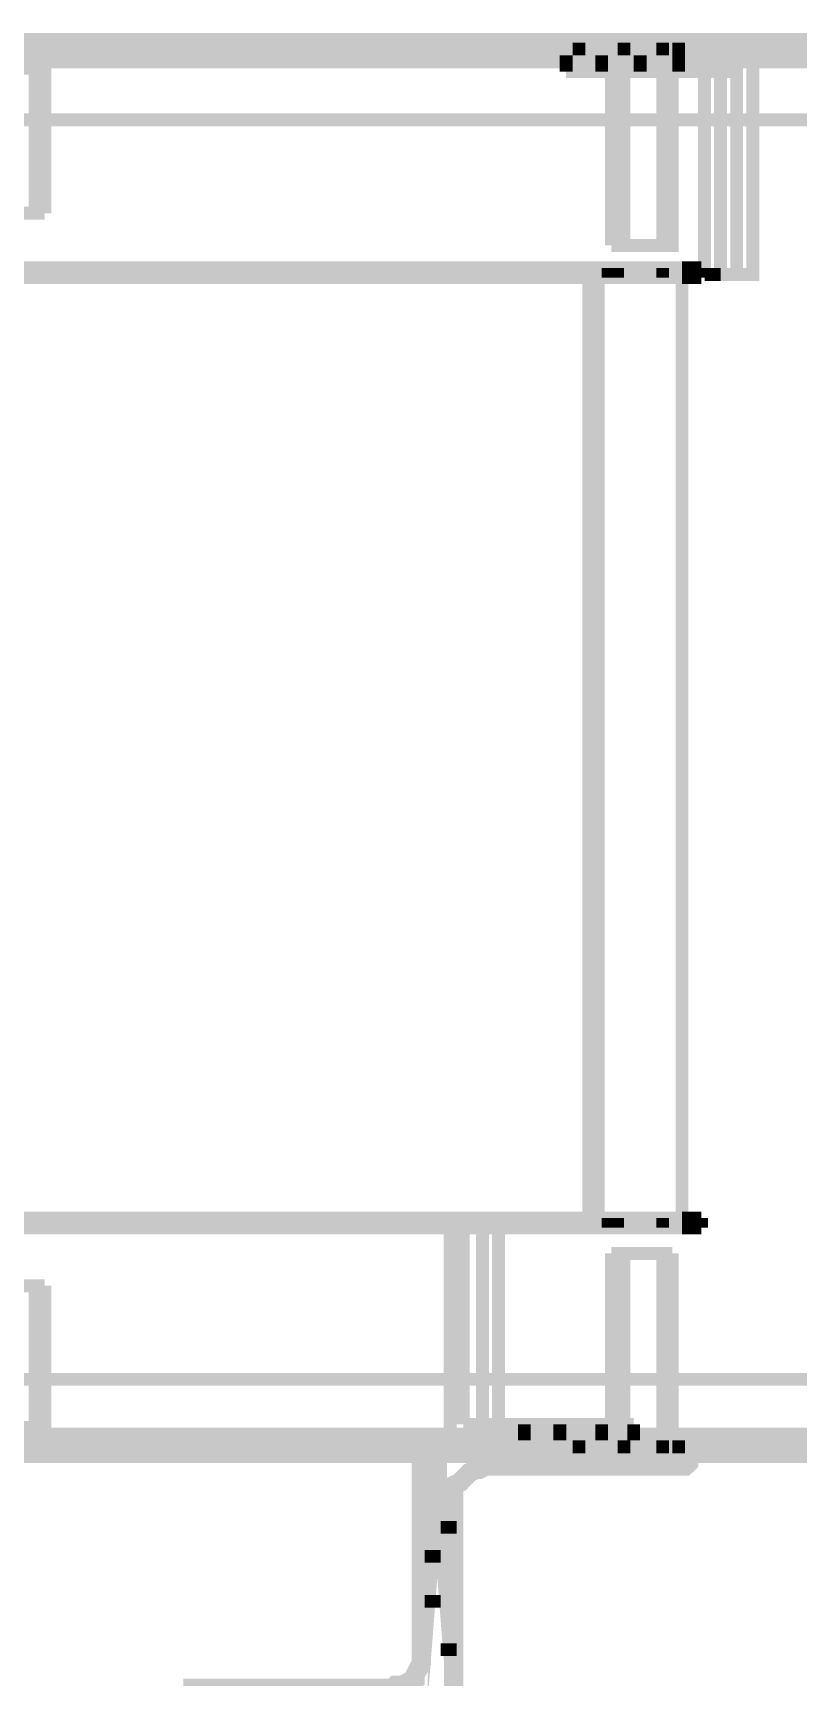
# Model space of a CAD drawing. Extents: x 0.1 to 11.6, y 0.3 to 16.2.
# Drawn here: x 10.347 to 10.743, y 12.933 to 13.783 of the extents above; entities that cross this region are included whole.
import ezdxf

# ---------------------------------------------------------------- set-up
doc = ezdxf.new("R2010")
doc.units = 0
doc.header["$MEASUREMENT"] = 0

msp = doc.modelspace()

# ---------------------------------------------------------------- linework, layer by layer
at = {"color": 0}
for points, const_width in [([(10.325, 13.7783), (10.345, 13.7783), (10.3633, 13.7783), (10.3834, 13.7783), (10.4033, 13.7783), (10.4233, 13.7783), (10.4434, 13.7783), (10.4616, 13.7783), (10.4817, 13.7783), (10.5, 13.7783), (10.5183, 13.7783), (10.5384, 13.7783), (10.5566, 13.7783), (10.5767, 13.7783), (10.595, 13.7783), (10.6133, 13.7783), (10.63, 13.7783), (10.6483, 13.7783), (10.6667, 13.7783), (10.6833, 13.7783), (10.7, 13.7783), (10.7167, 13.7783), (10.7333, 13.7783), (10.75, 13.7783)], 0.01), ([(10.75, 13.7717), (10.7333, 13.7717), (10.7167, 13.7717), (10.7, 13.7717), (10.6833, 13.7717), (10.6667, 13.7717), (10.6483, 13.7717), (10.63, 13.7717), (10.6133, 13.7717), (10.595, 13.7717), (10.5767, 13.7717), (10.5566, 13.7717), (10.5384, 13.7717), (10.5183, 13.7717), (10.5, 13.7717), (10.4817, 13.7717), (10.4616, 13.7717), (10.4434, 13.7717), (10.4233, 13.7717), (10.4033, 13.7717), (10.3834, 13.7717), (10.3633, 13.7717), (10.345, 13.7717), (10.325, 13.7717)], 0.01), ([(10.325, 13.77), (10.345, 13.77), (10.3633, 13.77), (10.3834, 13.77), (10.4033, 13.77), (10.4233, 13.77), (10.4434, 13.77), (10.4616, 13.77), (10.4817, 13.77), (10.5, 13.77), (10.5183, 13.77), (10.5384, 13.77), (10.5566, 13.77), (10.5767, 13.77), (10.595, 13.77), (10.6133, 13.77), (10.63, 13.77), (10.6483, 13.77), (10.6667, 13.77), (10.6833, 13.77), (10.7, 13.77), (10.7167, 13.77), (10.7333, 13.77), (10.75, 13.77)], 0.01), ([(10.3533, 13.69), (10.3533, 13.7717)], 0.00667), ([(10.6233, 13.7717), (10.6233, 13.7633)], 0.00667), ([(10.63, 13.7783), (10.63, 13.7717)], 0.00667), ([(10.6417, 13.7717), (10.6417, 13.7633)], 0.00667), ([(10.6783, 13.7717), (10.6783, 13.6733), (10.6767, 13.6733), (10.675, 13.6733), (10.6733, 13.6733), (10.67, 13.6733), (10.6683, 13.6733), (10.665, 13.6733), (10.6617, 13.6733), (10.6583, 13.6733), (10.655, 13.6733), (10.6533, 13.6733), (10.65, 13.6733), (10.6483, 13.6733), (10.6467, 13.6733)], 0.00667), ([(10.6467, 13.7717), (10.6467, 13.6733)], 0.00667), ([(10.6533, 13.7783), (10.6533, 13.7717)], 0.00667), ([(10.6533, 13.7717), (10.6533, 13.6733)], 0.00667), ([(10.6617, 13.7717), (10.6617, 13.7633)], 0.00667), ([(10.6733, 13.7717), (10.6733, 13.7783)], 0.00667), ([(10.6733, 13.6733), (10.6733, 13.7717)], 0.00667), ([(10.6816, 13.7717), (10.6816, 13.7783)], 0.00667), ([(10.6816, 13.7633), (10.6816, 13.7717)], 0.00667), ([(10.72, 13.7717), (10.72, 13.6583), (10.7033, 13.6583)], 0.00667), ([(10.7033, 13.7717), (10.7033, 13.6583)], 0.00667), ([(10.3483, 13.765), (10.3467, 13.765), (10.345, 13.765), (10.3417, 13.765), (10.3383, 13.765), (10.335, 13.765)], 0.00667), ([(10.3483, 13.69), (10.3483, 13.765)], 0.00667), ([(10.6233, 13.7633), (10.695, 13.7633)], 0.00667), ([(10.695, 13.7633), (10.695, 13.6583)], 0.00667), ([(10.7116, 13.6583), (10.7116, 13.7633), (10.695, 13.7633)], 0.00667), ([(10.3267, 13.7383), (10.3467, 13.7383), (10.365, 13.7383), (10.385, 13.7383), (10.4033, 13.7383), (10.4233, 13.7383), (10.4417, 13.7383), (10.4616, 13.7383), (10.48, 13.7383), (10.5, 13.7383), (10.5183, 13.7383), (10.5367, 13.7383), (10.555, 13.7383), (10.5733, 13.7383), (10.5917, 13.7383), (10.61, 13.7383), (10.6283, 13.7383), (10.645, 13.7383), (10.6634, 13.7383), (10.68, 13.7383), (10.6967, 13.7383), (10.7133, 13.7383), (10.73, 13.7383), (10.745, 13.7383), (10.7617, 13.7383)], 0.00667), ([(10.3417, 13.69), (10.345, 13.69), (10.3483, 13.69), (10.35, 13.69), (10.3517, 13.69), (10.3533, 13.69)], 0.00667), ([(10.6833, 13.6617), (10.6816, 13.6617), (10.68, 13.6617), (10.6767, 13.6617), (10.6733, 13.6617), (10.67, 13.6617), (10.6667, 13.6617), (10.6617, 13.6617), (10.6567, 13.6617), (10.65, 13.6617), (10.645, 13.6617), (10.6383, 13.6617), (10.63, 13.6617), (10.6233, 13.6617), (10.615, 13.6617), (10.6067, 13.6617), (10.5967, 13.6617), (10.5866, 13.6617), (10.5767, 13.6617), (10.5667, 13.6617), (10.5566, 13.6617), (10.545, 13.6617), (10.5333, 13.6617), (10.5217, 13.6617), (10.51, 13.6617), (10.4967, 13.6617), (10.485, 13.6617), (10.4717, 13.6617), (10.4583, 13.6617), (10.445, 13.6617), (10.4316, 13.6617), (10.4167, 13.6617), (10.4033, 13.6617), (10.3883, 13.6617), (10.375, 13.6617), (10.36, 13.6617), (10.345, 13.6617), (10.3317, 13.6617)], 0.00667), ([(10.645, 13.6617), (10.645, 13.6567)], 0.00667), ([(10.65, 13.6617), (10.65, 13.6567)], 0.00667), ([(10.6733, 13.6567), (10.6733, 13.6617)], 0.00667), ([(10.6833, 13.6617), (10.6934, 13.6617)], 0.00667), ([(10.6934, 13.6617), (10.6934, 13.6567)], 0.00667), ([(10.3317, 13.6567), (10.345, 13.6567), (10.36, 13.6567), (10.375, 13.6567), (10.3883, 13.6567), (10.4033, 13.6567), (10.4167, 13.6567), (10.4316, 13.6567), (10.445, 13.6567), (10.4583, 13.6567), (10.4717, 13.6567), (10.485, 13.6567), (10.4967, 13.6567), (10.51, 13.6567), (10.5217, 13.6567), (10.5333, 13.6567), (10.545, 13.6567), (10.5566, 13.6567), (10.5667, 13.6567), (10.5767, 13.6567), (10.5866, 13.6567), (10.5967, 13.6567), (10.6067, 13.6567), (10.615, 13.6567), (10.6233, 13.6567), (10.63, 13.6567), (10.6383, 13.6567), (10.645, 13.6567), (10.65, 13.6567), (10.6567, 13.6567), (10.6617, 13.6567), (10.6667, 13.6567), (10.67, 13.6567), (10.6733, 13.6567), (10.6767, 13.6567), (10.68, 13.6567), (10.6816, 13.6567), (10.6833, 13.6567)], 0.00667), ([(10.635, 13.6567), (10.635, 13.17)], 0.00667), ([(10.64, 13.6567), (10.64, 13.17)], 0.00667), ([(10.6833, 13.6567), (10.6934, 13.6567)], 0.00667), ([(10.6833, 13.6567), (10.6833, 13.17)], 0.00667), ([(10.6833, 13.6567), (10.6833, 13.17)], 0.00667), ([(10.695, 13.6583), (10.7033, 13.6583)], 0.00667), ([(10.3317, 13.17), (10.345, 13.17), (10.36, 13.17), (10.375, 13.17), (10.3883, 13.17), (10.4033, 13.17), (10.4167, 13.17), (10.4316, 13.17), (10.445, 13.17), (10.4583, 13.17), (10.4717, 13.17), (10.485, 13.17), (10.4967, 13.17), (10.51, 13.17), (10.5217, 13.17), (10.5333, 13.17), (10.545, 13.17), (10.5566, 13.17), (10.5667, 13.17), (10.5767, 13.17), (10.5866, 13.17), (10.5967, 13.17), (10.6067, 13.17), (10.615, 13.17), (10.6233, 13.17), (10.63, 13.17), (10.6383, 13.17), (10.645, 13.17), (10.65, 13.17), (10.6567, 13.17), (10.6617, 13.17), (10.6667, 13.17), (10.67, 13.17), (10.6733, 13.17), (10.6767, 13.17), (10.68, 13.17), (10.6816, 13.17), (10.6833, 13.17)], 0.00667), ([(10.5883, 13.1683), (10.57, 13.1683), (10.5633, 13.1683)], 0.00667), ([(10.5633, 13.055), (10.5633, 13.1683)], 0.00667), ([(10.57, 13.0633), (10.57, 13.1683)], 0.00667), ([(10.58, 13.055), (10.58, 13.1683)], 0.00667), ([(10.5883, 13.0633), (10.5883, 13.1683)], 0.00667), ([(10.645, 13.165), (10.645, 13.17)], 0.00667), ([(10.65, 13.17), (10.65, 13.165)], 0.00667), ([(10.6733, 13.165), (10.6733, 13.17)], 0.00667), ([(10.6833, 13.17), (10.6934, 13.17)], 0.00667), ([(10.6934, 13.165), (10.6934, 13.17)], 0.00667), ([(10.3317, 13.165), (10.345, 13.165), (10.36, 13.165), (10.375, 13.165), (10.3883, 13.165), (10.4033, 13.165), (10.4167, 13.165), (10.4316, 13.165), (10.445, 13.165), (10.4583, 13.165), (10.4717, 13.165), (10.485, 13.165), (10.4967, 13.165), (10.51, 13.165), (10.5217, 13.165), (10.5333, 13.165), (10.545, 13.165), (10.5566, 13.165), (10.5667, 13.165), (10.5767, 13.165), (10.5866, 13.165), (10.5967, 13.165), (10.6067, 13.165), (10.615, 13.165), (10.6233, 13.165), (10.63, 13.165), (10.6383, 13.165), (10.645, 13.165), (10.65, 13.165), (10.6567, 13.165), (10.6617, 13.165), (10.6667, 13.165), (10.67, 13.165), (10.6733, 13.165), (10.6767, 13.165), (10.68, 13.165), (10.6816, 13.165), (10.6833, 13.165)], 0.00667), ([(10.6833, 13.165), (10.6934, 13.165)], 0.00667), ([(10.6783, 13.1517), (10.6767, 13.1517), (10.675, 13.1517), (10.6733, 13.1517), (10.67, 13.1517), (10.6683, 13.1517), (10.665, 13.1517), (10.6617, 13.1517), (10.6583, 13.1517), (10.655, 13.1517), (10.6533, 13.1517), (10.65, 13.1517), (10.6483, 13.1517), (10.6467, 13.1517)], 0.00667), ([(10.6467, 13.1517), (10.6467, 13.055)], 0.00667), ([(10.6533, 13.1517), (10.6533, 13.055)], 0.00667), ([(10.6733, 13.055), (10.6733, 13.1517)], 0.00667), ([(10.6783, 13.055), (10.6783, 13.1517)], 0.00667), ([(10.3483, 13.135), (10.3483, 13.0617), (10.3467, 13.0617), (10.345, 13.0617), (10.3417, 13.0617), (10.3383, 13.0617), (10.335, 13.0617)], 0.00667), ([(10.3417, 13.135), (10.345, 13.135), (10.3483, 13.135), (10.35, 13.135), (10.3517, 13.135), (10.3533, 13.135)], 0.00667), ([(10.3533, 13.055), (10.3533, 13.135)], 0.00667), ([(10.7617, 13.0866), (10.745, 13.0866), (10.73, 13.0866), (10.7133, 13.0866), (10.6967, 13.0866), (10.68, 13.0866), (10.6634, 13.0866), (10.645, 13.0866), (10.6283, 13.0866), (10.61, 13.0866), (10.5917, 13.0866), (10.5733, 13.0866), (10.555, 13.0866), (10.5367, 13.0866), (10.5183, 13.0866), (10.5, 13.0866), (10.48, 13.0866), (10.4616, 13.0866), (10.4417, 13.0866), (10.4233, 13.0866), (10.4033, 13.0866), (10.385, 13.0866), (10.365, 13.0866), (10.3467, 13.0866), (10.3267, 13.0866)], 0.00667), ([(10.75, 13.0566), (10.7333, 13.0566), (10.7167, 13.0566), (10.7, 13.0566), (10.6833, 13.0566), (10.6667, 13.0566), (10.6483, 13.0566), (10.63, 13.0566), (10.6133, 13.0566), (10.595, 13.0566), (10.5767, 13.0566), (10.5566, 13.0566), (10.5384, 13.0566), (10.5183, 13.0566), (10.5, 13.0566), (10.4817, 13.0566), (10.4616, 13.0566), (10.4434, 13.0566), (10.4233, 13.0566), (10.4033, 13.0566), (10.3834, 13.0566), (10.3633, 13.0566), (10.345, 13.0566), (10.325, 13.0566)], 0.01), ([(10.75, 13.055), (10.7333, 13.055), (10.7167, 13.055), (10.7, 13.055), (10.6833, 13.055), (10.6667, 13.055), (10.6483, 13.055), (10.63, 13.055), (10.6133, 13.055), (10.595, 13.055), (10.5767, 13.055), (10.5566, 13.055), (10.5384, 13.055), (10.5183, 13.055), (10.5, 13.055), (10.4817, 13.055), (10.4616, 13.055), (10.4434, 13.055), (10.4233, 13.055), (10.4033, 13.055), (10.3834, 13.055), (10.3633, 13.055), (10.345, 13.055), (10.325, 13.055)], 0.01), ([(10.6583, 13.0633), (10.6417, 13.0633), (10.57, 13.0633)], 0.00667), ([(10.6017, 13.0633), (10.6017, 13.055)], 0.00667), ([(10.62, 13.055), (10.62, 13.0633)], 0.00667), ([(10.6417, 13.055), (10.6417, 13.0633)], 0.00667), ([(10.6583, 13.055), (10.6583, 13.0633)], 0.00667), ([(10.325, 13.0483), (10.345, 13.0483), (10.3633, 13.0483), (10.3834, 13.0483), (10.4033, 13.0483), (10.4233, 13.0483), (10.4434, 13.0483), (10.4616, 13.0483), (10.4817, 13.0483), (10.5, 13.0483), (10.5183, 13.0483), (10.5384, 13.0483), (10.5566, 13.0483), (10.5767, 13.0483), (10.595, 13.0483), (10.6133, 13.0483), (10.63, 13.0483), (10.6483, 13.0483), (10.6667, 13.0483), (10.6833, 13.0483), (10.7, 13.0483), (10.7167, 13.0483), (10.7333, 13.0483), (10.75, 13.0483)], 0.01), ([(10.555, 13.0483), (10.5533, 13.0483), (10.5517, 13.0483), (10.5517, 13.0467), (10.55, 13.045), (10.5483, 13.0433), (10.5483, 13.0417), (10.5483, 12.9434), (10.5483, 12.94), (10.5467, 12.9367), (10.545, 12.9333), (10.545, 12.9316), (10.5417, 12.93), (10.5384, 12.9283), (10.535, 12.9283), (10.5333, 12.9267), (10.435, 12.9267), (10.4333, 12.9267), (10.4316, 12.9267), (10.43, 12.9267), (10.43, 12.925), (10.4283, 12.9233), (10.4267, 12.9217), (10.4267, 12.92)], 0.01), ([(10.5566, 12.92), (10.5566, 13.0483), (10.5566, 12.92)], 0.01), ([(10.565, 12.925), (10.565, 13.0233), (10.565, 13.0283), (10.565, 13.0317), (10.5684, 13.0333), (10.57, 13.035), (10.5733, 13.0384), (10.5767, 13.04), (10.5783, 13.04), (10.5817, 13.0417), (10.68, 13.0417), (10.6816, 13.0417), (10.6833, 13.0417), (10.685, 13.0417), (10.6867, 13.0433), (10.6867, 13.045), (10.6867, 13.0467), (10.6867, 13.0483)], 0.01), ([(10.63, 13.055), (10.63, 13.0483)], 0.00667), ([(10.6533, 13.055), (10.6533, 13.0483)], 0.00667), ([(10.6733, 13.0483), (10.6733, 13.055)], 0.00667), ([(10.6816, 13.0483), (10.6816, 13.055)], 0.00667), ([(10.5667, 13.01), (10.5583, 13.01)], 0.00667), ([(10.5583, 12.995), (10.55, 12.995)], 0.00667), ([(10.55, 12.9717), (10.5583, 12.9717)], 0.00667), ([(10.5583, 12.9467), (10.5667, 12.9467)], 0.00667)]:
    msp.add_lwpolyline(points, dxfattribs=dict(at, const_width=const_width))
at = {"color": 0, "const_width": 0.00667}
msp.add_lwpolyline([(10.64, 13.17), (10.64, 13.6567), (10.64, 13.17)], close=True, dxfattribs=at)

doc.saveas('drawing.dxf')
